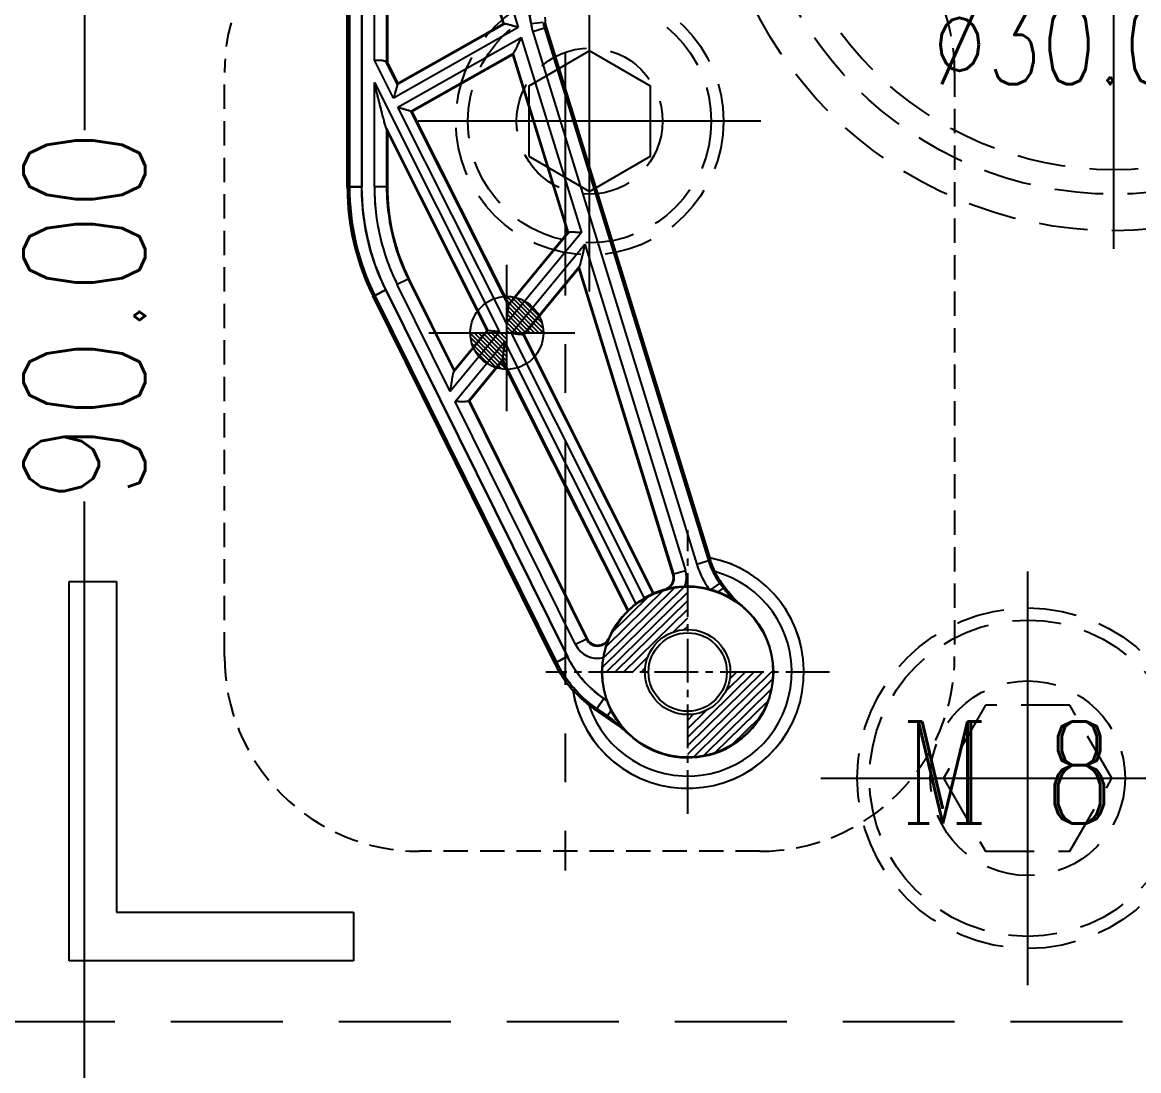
# Model space of a CAD drawing. Header units: millimetres. Extents: x 27275 to 28529, y -21406 to -20519.
# Drawn here: x 27907.96 to 27953.83, y -20907.3 to -20864.22 of the extents above; entities that cross this region are included whole.
import ezdxf

# ---------------------------------------------------------------- set-up
doc = ezdxf.new("R2010")
doc.units = ezdxf.units.MM
doc.header["$LTSCALE"] = 8
for name, pattern in [('CENTER', [2, 1.25, -0.25, 0.25, -0.25]), ('CENTER2', [1.125, 0.75, -0.125, 0.125, -0.125]), ('HIDDEN', [0.375, 0.25, -0.125]), ('HIDDEN2', [0.1875, 0.125, -0.0625])]:
    doc.linetypes.add(name, pattern=pattern)
doc.layers.get('DEFPOINTS').update_dxf_attribs({"color": 6})
for name, color, linetype in [('Cav-cor', 30, 'Continuous'), ('CL', 1, 'Continuous'), ('PIN', 5, 'Continuous'), ('PRODUCT', 1, 'Continuous'), ('SCREW', 52, 'HIDDEN'), ('SP', 3, 'Continuous'), ('WT', 4, 'Continuous')]:
    doc.layers.add(name, color=color, linetype=linetype)
doc.layers.add('dim', color=3, linetype='Continuous', lineweight=15)
doc.styles.add('ROMANC', font='RomanC.ttf', dxfattribs={"width": 0.8, "height": 7})
doc.styles.get("Standard").update_dxf_attribs({"font": 'txt.shx', "width": 0.8, "bigfont": 'chineset.shx'})
doc.dimstyles.new('ISO-25', dxfattribs={"dimtxt": 5, "dimasz": 4, "dimexe": 0.3, "dimexo": 0.3, "dimtad": 0, "dimzin": 1, "dimdsep": 46, "dimtxsty": 'Standard', "dimcen": 0, "dimclrd": 3, "dimclre": 3, "dimclrt": 3, "dimazin": 0, "dimtfac": 1, "dimtofl": 0, "dimtmove": 0, "dimatfit": 0, "dimfxl": 0, "dimarcsym": 0})

# ---------------------------------------------------------------- blocks, each defined once
blk = doc.blocks.new('*D26267')
at = {"layer": 'DEFPOINTS', "color": 0}
for p in [(27815.266, -20887.286), (27975.266, -20887.286), (27975.266, -20984.32)]:
    blk.add_point(p, dxfattribs=at)
at = {"layer": 'dim', "color": 3, "lineweight": -2}
for p, q in [((27815.266, -20887.586), (27815.266, -20984.62)), ((27975.266, -20887.586), (27975.266, -20984.62)), ((27819.266, -20984.32), (27886.307, -20984.32)), ((27971.266, -20984.32), (27904.224, -20984.32))]:
    blk.add_line(p, q, dxfattribs=at)
at = {"layer": 'dim', "color": 3}
for points in [[(27819.266, -20983.653), (27819.266, -20984.987), (27815.266, -20984.32)], [(27971.266, -20984.987), (27971.266, -20983.653), (27975.266, -20984.32)]]:
    blk.add_solid(points, dxfattribs=at)
at = {"layer": 'dim', "color": 3, "insert": (27895.266, -20984.32), "char_height": 5, "attachment_point": 5}
blk.add_mtext('160.00', dxfattribs=at)
blk = doc.blocks.new('*D26672')
at = {"layer": 'DEFPOINTS', "color": 0}
for p in [(27895.266, -20623.786), (27895.266, -20928.786), (28096.266, -20928.786)]:
    blk.add_point(p, dxfattribs=at)
at = {"layer": 'dim', "color": 3, "lineweight": -2}
for p, q in [((27895.566, -20623.786), (28096.566, -20623.786)), ((28096.266, -20627.786), (28096.266, -20766.661)), ((28096.266, -20924.786), (28096.266, -20785.911)), ((27895.566, -20928.786), (28096.566, -20928.786))]:
    blk.add_line(p, q, dxfattribs=at)
at = {"layer": 'dim', "color": 3}
for points in [[(28096.932, -20627.786), (28095.599, -20627.786), (28096.266, -20623.786)], [(28095.599, -20924.786), (28096.932, -20924.786), (28096.266, -20928.786)]]:
    blk.add_solid(points, dxfattribs=at)
at = {"layer": 'dim', "color": 3, "insert": (28096.266, -20776.286), "char_height": 5, "attachment_point": 5, "rotation": 90}
blk.add_mtext('305.00', dxfattribs=at)
blk = doc.blocks.new('cb_8')
at = {"linetype": 'HIDDEN'}
blk.add_circle((0, 0), 7, dxfattribs=at)
at = {"layer": 'SCREW', "linetype": 'CENTER2', "ltscale": 5}
for p, q in [((0, -8.5), (0, 8.5)), ((-8.5, 0), (8.5, 0))]:
    blk.add_line(p, q, dxfattribs=at)
at = {"layer": 'SCREW'}
blk.add_lwpolyline([(-1.732, 3), (-3.464, 0), (-1.732, -3), (1.732, -3), (3.464, 0), (1.732, 3)], close=True, dxfattribs=at)
for radius in [6.5, 4]:
    blk.add_circle((0, 0), radius, dxfattribs=at)
at = {"layer": 'dim', "style": 'ROMANC', "width": 0.8}
blk.add_text('M 8', height=4.1865, dxfattribs=at).set_placement((-5.202, -1.858))
blk = doc.blocks.new('20100512.182342')
at = {"linetype": 'HIDDEN'}
blk.add_circle((0, 0), 5.5, dxfattribs=at)
at = {"layer": 'SCREW', "linetype": 'CENTER', "ltscale": 5}
for p, q in [((0, -7.042), (0, 7.042)), ((-7, 0), (7, 0))]:
    blk.add_line(p, q, dxfattribs=at)
at = {"layer": 'SCREW', "linetype": 'Continuous'}
blk.add_lwpolyline([(-1.443, 2.5), (-2.887, 0), (-1.443, -2.5), (1.443, -2.5), (2.887, 0), (1.443, 2.5)], close=True, dxfattribs=at)
at = {"layer": 'SCREW'}
for radius in [5, 3]:
    blk.add_circle((0, 0), radius, dxfattribs=at)
blk = doc.blocks.new('20160825.183103')
at = {"layer": 'SP', "linetype": 'HIDDEN'}
blk.add_circle((0, 0), 21.5, dxfattribs=at)
blk = doc.blocks.new('20160826.095208')
at = {"layer": 'SP', "linetype": 'CENTER'}
for p, q in [((0, -17.25), (0, 17.25)), ((-17.25, 0), (17.25, 0))]:
    blk.add_line(p, q, dxfattribs=at)
at = {"layer": 'SP', "linetype": 'HIDDEN'}
for radius in [16.5, 15, 14]:
    blk.add_circle((0, 0), radius, dxfattribs=at)
at = {"layer": 'SP'}
for s, p in [('S', (-5.456, 1.995)), ('P', (3.888, -6.392))]:
    blk.add_text(s, height=4.111, dxfattribs=at).set_placement(p)
at = {"layer": 'SP', "color": 6, "insert": (-1.275, -8.844), "char_height": 3.2812, "attachment_point": 5}
blk.add_mtext('Ø30.00', dxfattribs=at)
blk = doc.blocks.new('*D27178')
at = {"layer": 'DEFPOINTS', "color": 0}
for p in [(27901.266, -20831.288), (27910.511, -20831.288), (27902.766, -20921.286)]:
    blk.add_point(p, dxfattribs=at)
at = {"layer": 'dim', "color": 3, "lineweight": -2}
for p, q in [((27901.566, -20831.288), (27910.811, -20831.288)), ((27910.511, -20835.288), (27910.511, -20868.662)), ((27910.511, -20917.286), (27910.511, -20883.912)), ((27903.066, -20921.286), (27910.811, -20921.286))]:
    blk.add_line(p, q, dxfattribs=at)
at = {"layer": 'dim', "color": 3}
for points in [[(27911.177, -20835.288), (27909.844, -20835.288), (27910.511, -20831.288)], [(27909.844, -20917.286), (27911.177, -20917.286), (27910.511, -20921.286)]]:
    blk.add_solid(points, dxfattribs=at)
at = {"layer": 'dim', "color": 3, "insert": (27910.511, -20876.287), "char_height": 5, "attachment_point": 5, "rotation": 90}
blk.add_mtext('90.00', dxfattribs=at)

msp = doc.modelspace()

# ---------------------------------------------------------------- hatches: boundary and pattern name
at = {"layer": 'PIN', "linetype": 'Continuous'}
h = msp.add_hatch(dxfattribs=at)
h.set_pattern_fill('ANSI31', color=3, angle=90, style=0)
h.set_pattern_definition([(135, (57246.19186, -41781.19526), (-0.08838834765, -0.08838834765), [])])
h.paths.add_polyline_path([(27927.866, -20876.986), (27926.366, -20876.986, 0.414214), (27927.866, -20878.486)])
h.paths.add_polyline_path([(27927.866, -20875.486), (27927.866, -20876.986), (27929.366, -20876.986, 0.414214)])
h = msp.add_hatch(dxfattribs=at)
h.set_pattern_fill('ANSI31', color=61, scale=2, angle=269.5, style=0)
h.set_pattern_definition([(224.5, (27681.28445, -20591.86223), (-0.17522732, 0.17831261), [])])
h.paths.add_polyline_path([(27935.296, -20892.672), (27935.296, -20894.422, 0.414214), (27938.796, -20890.922), (27937.046, -20890.922, -0.414214)])
h.paths.add_polyline_path([(27931.796, -20890.922), (27933.546, -20890.922, -0.414214), (27935.296, -20889.172), (27935.296, -20887.422, 0.414214)])

# ---------------------------------------------------------------- linework, layer by layer
at = {"linetype": 'HIDDEN2'}
msp.add_lwpolyline([(27924.266, -20858.286), (27938.266, -20858.286, -0.414214), (27946.266, -20866.286), (27946.266, -20890.286, -0.414214), (27938.266, -20898.286), (27924.266, -20898.286, -0.414214), (27916.266, -20890.286), (27916.266, -20866.286, -0.414214)], format="xyb", close=True, dxfattribs=at)
at = {"layer": 'Cav-cor', "color": 241}
for p, q in [((27921.313, -20871.003), (27921.313, -20840.021)), ((27921.399, -20840.063), (27921.399, -20870.983)), ((27921.902, -20840.063), (27921.902, -20870.983)), ((27922.422, -20865.777), (27922.422, -20859.886)), ((27922.925, -20859.911), (27922.925, -20865.878)), ((27922.956, -20859.922), (27922.956, -20865.87)), ((27927.726, -20864.285), (27927.542, -20863.687)), ((27927.763, -20864.3), (27927.571, -20863.676)), ((27928.052, -20863.528), (27928.333, -20864.442)), ((27929.358, -20864.225), (27928.86, -20864.293)), ((27928.333, -20864.442), (27923.205, -20867.336)), ((27927.774, -20864.296), (27923.375, -20866.778)), ((27927.726, -20864.285), (27923.389, -20866.733)), ((27927.726, -20864.285), (27927.763, -20864.3)), ((27929.411, -20864.464), (27928.93, -20864.612)), ((27928.93, -20864.612), (27935.673, -20886.502)), ((27929.411, -20864.464), (27929.497, -20864.451)), ((27929.411, -20864.464), (27936.153, -20886.354)), ((27929.497, -20864.451), (27936.206, -20886.231)), ((27923.392, -20867.708), (27928.459, -20864.849)), ((27928.459, -20864.849), (27930.927, -20872.862)), ((27923.924, -20867.87), (27928.142, -20865.49)), ((27923.967, -20867.883), (27928.114, -20865.543)), ((27928.114, -20865.543), (27928.132, -20865.498)), ((27930.367, -20872.858), (27928.114, -20865.543)), ((27930.401, -20872.864), (27928.132, -20865.498)), ((27923.205, -20867.336), (27922.422, -20865.777)), ((27923.375, -20866.778), (27922.914, -20865.858)), ((27922.956, -20865.87), (27922.925, -20865.878)), ((27922.956, -20865.87), (27923.389, -20866.733)), ((27922.422, -20866.704), (27927.564, -20876.945)), ((27922.422, -20870.979), (27922.422, -20866.704)), ((27923.389, -20866.733), (27923.375, -20866.778)), ((27927.853, -20876.593), (27923.392, -20867.708)), ((27923.967, -20867.883), (27923.924, -20867.87)), ((27927.935, -20875.861), (27923.924, -20867.87)), ((27923.967, -20867.883), (27927.942, -20875.801)), ((27922.914, -20868.58), (27927.086, -20876.891)), ((27922.956, -20868.737), (27922.925, -20868.607)), ((27922.925, -20868.607), (27922.925, -20870.979)), ((27922.956, -20868.737), (27927.048, -20876.887)), ((27922.956, -20868.737), (27922.956, -20870.971)), ((27921.313, -20871.003), (27921.399, -20870.983)), ((27921.902, -20870.983), (27921.399, -20870.983)), ((27922.925, -20870.979), (27922.422, -20870.979)), ((27922.925, -20870.979), (27922.956, -20870.971)), ((27930.927, -20872.862), (27927.853, -20876.593)), ((27930.411, -20872.856), (27927.935, -20875.861)), ((27930.367, -20872.858), (27927.942, -20875.801)), ((27930.367, -20872.858), (27930.401, -20872.864)), ((27928.057, -20877), (27931.074, -20873.339)), ((27931.074, -20873.339), (27935.202, -20886.743)), ((27928.534, -20877.054), (27930.841, -20874.253)), ((27928.573, -20877.058), (27930.82, -20874.33)), ((27930.82, -20874.33), (27930.833, -20874.266)), ((27934.692, -20886.899), (27930.82, -20874.33)), ((27934.722, -20886.891), (27930.833, -20874.266)), ((27923.813, -20874.772), (27923.362, -20874.995)), ((27923.813, -20874.772), (27923.844, -20874.765)), ((27923.813, -20874.772), (27925.696, -20878.576)), ((27923.844, -20874.765), (27925.703, -20878.52)), ((27922.894, -20875.222), (27922.443, -20875.446)), ((27922.894, -20875.222), (27930.353, -20890.289)), ((27925.542, -20879.399), (27923.362, -20874.995)), ((27922.357, -20875.466), (27922.443, -20875.446)), ((27929.835, -20890.57), (27922.357, -20875.466)), ((27922.443, -20875.446), (27929.902, -20890.512)), ((27927.853, -20876.593), (27927.935, -20875.861)), ((27927.935, -20875.861), (27927.942, -20875.801)), ((27927.564, -20876.945), (27925.542, -20879.399)), ((27927.086, -20876.891), (27925.689, -20878.588)), ((27925.703, -20878.52), (27927.048, -20876.887)), ((27927.086, -20876.891), (27927.048, -20876.887)), ((27927.564, -20876.945), (27927.086, -20876.891)), ((27933.52, -20887.881), (27928.057, -20877)), ((27928.057, -20877), (27928.534, -20877.054)), ((27928.534, -20877.054), (27928.573, -20877.058)), ((27933.879, -20887.699), (27928.534, -20877.054)), ((27933.909, -20887.686), (27928.573, -20877.058)), ((27925.745, -20879.808), (27927.768, -20877.352)), ((27927.768, -20877.352), (27927.686, -20878.084)), ((27927.768, -20877.352), (27933.171, -20888.114)), ((27926.283, -20879.787), (27927.686, -20878.084)), ((27926.328, -20879.783), (27927.679, -20878.144)), ((27927.686, -20878.084), (27927.679, -20878.144)), ((27932.832, -20888.407), (27927.679, -20878.144)), ((27927.686, -20878.084), (27932.856, -20888.383)), ((27925.703, -20878.52), (27925.696, -20878.576)), ((27930.69, -20889.796), (27925.745, -20879.808)), ((27926.328, -20879.783), (27926.292, -20879.779)), ((27926.292, -20879.779), (27931.141, -20889.573)), ((27926.328, -20879.783), (27931.157, -20889.536)), ((27934.722, -20886.891), (27935.202, -20886.743)), ((27936.153, -20886.354), (27935.673, -20886.502)), ((27936.22, -20886.319), (27936.153, -20886.354)), ((27909.879, -20887.195), (27911.827, -20887.195)), ((27909.879, -20902.782), (27909.879, -20887.195)), ((27911.827, -20887.195), (27911.827, -20900.792)), ((27936.615, -20887.265), (27936.254, -20887.534)), ((27936.765, -20887.467), (27936.545, -20887.63)), ((27936.615, -20887.265), (27936.679, -20887.233)), ((27936.615, -20887.265), (27936.765, -20887.467)), ((27936.679, -20887.233), (27936.971, -20887.625)), ((27931.141, -20889.573), (27930.69, -20889.796)), ((27930.353, -20890.289), (27929.902, -20890.512)), ((27929.835, -20890.57), (27929.902, -20890.512)), ((27931.852, -20892.015), (27931.567, -20892.43)), ((27931.852, -20892.015), (27931.978, -20892.101)), ((27931.513, -20892.477), (27931.567, -20892.43)), ((27932.281, -20893.004), (27931.513, -20892.477)), ((27931.567, -20892.43), (27931.998, -20892.724)), ((27932.149, -20892.503), (27931.998, -20892.724)), ((27911.827, -20900.792), (27921.569, -20900.792)), ((27921.569, -20900.792), (27921.569, -20902.782)), ((27921.569, -20902.782), (27909.879, -20902.782))]:
    msp.add_line(p, q, dxfattribs=at)
msp.add_circle((27935.296, -20890.922), 1.61, dxfattribs=at)
for centre, radius, start, end in [((27925.853, -20864.707), 3.035, 7.8406, 24.9502), ((27930.855, -20864.02), 1.511, 187.7974, 197.1142), ((27930.855, -20864.02), 2.014, 187.7965, 197.1142), ((27931.457, -20870.983), 10.058, 179.9992, 206.3408), ((27931.456, -20870.983), 9.555, 179.9986, 206.3414), ((27931.474, -20870.979), 9.052, 179.9986, 206.3414), ((27931.474, -20870.979), 8.549, 179.9988, 206.3412), ((27935.296, -20890.922), 4.779, 189.0323, 79.0206), ((27934.24, -20887.039), 1.006, 338.7764, 17.1119), ((27939.037, -20885.465), 3.521, 197.1207, 215.5472), ((27939.037, -20885.465), 3.018, 197.1204, 216.6196), ((27938.473, -20885.681), 2.341, 195.8263, 198.8862), ((27938.87, -20885.546), 2.761, 198.865, 206.8618), ((27935.296, -20890.922), 4.276, 198.4829, 74.9282), ((27934.211, -20887.047), 0.503, 285.6344, 17.112), ((27934.241, -20887.039), 0.503, 285.1868, 17.103), ((27935.776, -20890.774), 4.024, 105.1939, 105.6338), ((27939.105, -20885.43), 3.023, 206.8098, 216.6111), ((27935.296, -20890.922), 3.521, 105.636, 133.8531), ((27935.296, -20890.922), 3.521, 53.4494, 105.1983), ((27932.888, -20892.704), 6.516, 51.2058, 53.4893), ((27939.21, -20885.646), 3.048, 216.676, 233.4047), ((27939.413, -20885.808), 3.044, 216.6492, 231.145), ((27935.296, -20890.922), 3.521, 134.4094, 156.422), ((27935.296, -20890.922), 3.521, 226.8448, 51.1742), ((27931.592, -20889.349), 1.007, 206.3593, 283.3904), ((27934.846, -20891.145), 4.025, 156.4277, 157.0048), ((27931.591, -20889.35), 0.503, 206.3405, 337.041), ((27931.607, -20889.312), 0.503, 206.3466, 336.4352), ((27935.296, -20890.922), 3.521, 156.9963, 224.1641), ((27934.409, -20888.281), 4.526, 206.3376, 235.5924), ((27934.429, -20888.267), 5.052, 206.3746, 221.4797), ((27934.406, -20888.283), 5.025, 221.5155, 225.8434), ((27934.419, -20888.269), 5.043, 225.8527, 235.5759), ((27934.353, -20888.33), 5.027, 231.7442, 235.5902), ((27929.121, -20896.921), 5.088, 44.1775, 55.5667), ((27938.206, -20886.71), 8.644, 224.0899, 226.73), ((27929.397, -20897.215), 5.104, 46.8563, 55.5888)]:
    msp.add_arc(centre, radius, start, end, dxfattribs=at)
for centre, major_axis, ratio, start_param, end_param in [((27930.939, -20864.007), (1.492, 0.225), 0.999844, 2.992215, 3.29097), ((27928.211, -20864.047), (0.448, 0.253), 0.017053, -3.127863, -2.929687), ((27928.58, -20865.245), (0.448, 0.253), 0.017053, 2.92224, 3.120416), ((27922.422, -20864.876), (-0.503, 1.002), 0.00783, -3.341623, -3.143447), ((27922.422, -20867.605), (-0.503, 1.002), 0.00783, -3.10854, -2.910365), ((27931.374, -20871.002), (-9.797, -2.292), 0.999839, -0.229824, 0.229824), ((27931.508, -20870.971), (-8.327, -1.949), 0.999839, -0.229824, 0.229824), ((27930.784, -20872.399), (0.383, 0.465), 0.014571, -3.13375, -2.935574), ((27931.216, -20873.801), (0.383, 0.465), 0.014571, -3.366832, -3.168656), ((27925.346, -20879.002), (0.351, 0.426), 0.015923, -0.22278, -0.024605), ((27925.941, -20880.205), (0.351, 0.426), 0.015923, 0.010302, 0.208478), ((27934.343, -20888.338), (-3.799, -3.298), 0.999837, -0.255215, 0.009569)]:
    msp.add_ellipse(centre, major_axis=major_axis, ratio=ratio, start_param=start_param, end_param=end_param, dxfattribs=at)
for points, knots in [([(27928.333, -20864.442), (27928.274, -20864.423), (27928.186, -20864.395), (27928.07, -20864.359), (27927.991, -20864.335), (27927.918, -20864.315), (27927.857, -20864.3), (27927.81, -20864.293), (27927.783, -20864.292), (27927.774, -20864.296)], [0, 0, 0, 0, 0.323172, 0.477743, 0.622917, 0.754136, 0.865352, 0.949276, 1, 1, 1, 1]), ([(27928.142, -20865.49), (27928.146, -20865.487), (27928.156, -20865.477), (27928.176, -20865.447), (27928.205, -20865.394), (27928.242, -20865.32), (27928.283, -20865.235), (27928.325, -20865.143), (27928.384, -20865.014), (27928.429, -20864.916), (27928.459, -20864.849)], [0, 0, 0, 0, 0.022871, 0.057134, 0.152421, 0.271794, 0.405631, 0.548287, 0.696299, 1, 1, 1, 1]), ([(27922.422, -20865.777), (27922.479, -20865.776), (27922.585, -20865.776), (27922.712, -20865.781), (27922.799, -20865.794), (27922.861, -20865.81), (27922.901, -20865.836), (27922.914, -20865.858)], [0, 0, 0, 0, 0.331209, 0.6239, 0.745563, 0.847684, 1, 1, 1, 1]), ([(27922.914, -20868.58), (27922.908, -20868.568), (27922.899, -20868.54), (27922.879, -20868.477), (27922.853, -20868.388), (27922.823, -20868.276), (27922.781, -20868.12), (27922.73, -20867.921), (27922.668, -20867.68), (27922.607, -20867.438), (27922.525, -20867.112), (27922.463, -20866.868), (27922.422, -20866.704)], [0, 0, 0, 0, 0.019921, 0.045352, 0.102431, 0.16304, 0.225267, 0.35211, 0.480591, 0.60992, 0.739729, 1, 1, 1, 1]), ([(27923.375, -20866.778), (27923.375, -20866.78), (27923.373, -20866.786), (27923.369, -20866.798), (27923.363, -20866.817), (27923.352, -20866.854), (27923.335, -20866.909), (27923.312, -20866.983), (27923.287, -20867.066), (27923.251, -20867.184), (27923.223, -20867.274), (27923.205, -20867.336)], [0, 0, 0, 0, 0.009795, 0.03267, 0.067577, 0.113074, 0.22795, 0.364143, 0.5138, 0.671919, 1, 1, 1, 1]), ([(27923.392, -20867.708), (27923.451, -20867.727), (27923.539, -20867.753), (27923.653, -20867.788), (27923.732, -20867.812), (27923.802, -20867.833), (27923.854, -20867.849), (27923.888, -20867.859), (27923.905, -20867.865), (27923.916, -20867.868), (27923.922, -20867.869), (27923.924, -20867.87)], [0, 0, 0, 0, 0.333644, 0.49362, 0.643997, 0.779391, 0.891741, 0.935662, 0.969128, 0.990885, 1, 1, 1, 1]), ([(27930.411, -20872.856), (27930.417, -20872.849), (27930.439, -20872.841), (27930.479, -20872.835), (27930.534, -20872.834), (27930.627, -20872.837), (27930.759, -20872.847), (27930.869, -20872.857), (27930.927, -20872.862)], [0, 0, 0, 0, 0.051505, 0.130264, 0.235722, 0.363396, 0.665708, 1, 1, 1, 1]), ([(27931.074, -20873.339), (27931.054, -20873.426), (27931.024, -20873.557), (27930.984, -20873.729), (27930.954, -20873.856), (27930.924, -20873.977), (27930.9, -20874.073), (27930.88, -20874.144), (27930.867, -20874.19), (27930.855, -20874.226), (27930.846, -20874.246), (27930.841, -20874.253)], [0, 0, 0, 0, 0.284801, 0.425366, 0.563304, 0.69671, 0.821876, 0.879123, 0.930283, 0.972287, 1, 1, 1, 1]), ([(27925.542, -20879.399), (27925.554, -20879.319), (27925.572, -20879.2), (27925.597, -20879.043), (27925.615, -20878.93), (27925.633, -20878.822), (27925.649, -20878.737), (27925.661, -20878.677), (27925.67, -20878.639), (27925.679, -20878.61), (27925.685, -20878.593), (27925.689, -20878.588)], [0, 0, 0, 0, 0.29311, 0.437043, 0.577279, 0.711236, 0.834239, 0.889023, 0.936757, 0.974915, 1, 1, 1, 1]), ([(27926.283, -20879.787), (27926.277, -20879.794), (27926.253, -20879.802), (27926.211, -20879.809), (27926.153, -20879.813), (27926.056, -20879.815), (27925.918, -20879.813), (27925.804, -20879.809), (27925.745, -20879.808)], [0, 0, 0, 0, 0.050428, 0.130913, 0.238707, 0.368055, 0.669908, 1, 1, 1, 1]), ([(27936.198, -20886.229), (27936.197, -20886.229), (27936.198, -20886.233), (27936.198, -20886.236), (27936.2, -20886.244), (27936.204, -20886.259), (27936.211, -20886.285), (27936.217, -20886.307), (27936.22, -20886.319)], [0, 0, 0, 0, 0.014977, 0.062281, 0.14233, 0.254675, 0.572012, 1, 1, 1, 1]), ([(27931.241, -20892.277), (27931.204, -20892.248), (27931.13, -20892.189), (27931.024, -20892.098), (27930.922, -20892.006), (27930.826, -20891.914), (27930.75, -20891.84), (27930.694, -20891.783), (27930.657, -20891.744), (27930.626, -20891.711), (27930.602, -20891.686), (27930.589, -20891.672), (27930.58, -20891.664), (27930.578, -20891.661), (27930.574, -20891.658), (27930.574, -20891.659)], [0, 0, 0, 0, 0.155503, 0.309871, 0.461582, 0.608613, 0.747455, 0.811908, 0.871225, 0.923338, 0.964938, 0.980416, 0.991668, 0.998297, 1, 1, 1, 1])]:
    msp.add_open_spline(points, degree=3, knots=knots, dxfattribs=at)
at = {"layer": 'CL', "color": 6, "linetype": 'CENTER'}
msp.add_line((27930.266, -20785.447), (27930.266, -20899.071), dxfattribs=at)
at = {"layer": 'PIN', "color": 3, "linetype": 'CENTER2'}
for p, q in [((27927.866, -20880.196), (27927.866, -20873.776)), ((27924.656, -20876.986), (27931.076, -20876.986))]:
    msp.add_line(p, q, dxfattribs=at)
at = {"layer": 'PIN', "color": 61, "linetype": 'CENTER2', "ltscale": 0.3}
for p, q in [((27935.296, -20896.753), (27935.296, -20885.091)), ((27941.127, -20890.922), (27929.464, -20890.922))]:
    msp.add_line(p, q, dxfattribs=at)
at = {"layer": 'PIN', "color": 3, "linetype": 'Continuous'}
msp.add_circle((27927.866, -20876.986), 1.5, dxfattribs=at)
at = {"layer": 'PIN', "color": 61, "linetype": 'Continuous'}
for radius in [3.5, 1.75]:
    msp.add_circle((27935.296, -20890.922), radius, dxfattribs=at)
at = {"layer": 'PRODUCT'}
for p, q in [((27921.311, -20871.003), (27921.311, -20840.02)), ((27921.399, -20870.983), (27921.399, -20840.063)), ((27921.902, -20870.983), (27921.902, -20840.063)), ((27922.422, -20865.777), (27922.422, -20859.886)), ((27922.925, -20859.911), (27922.925, -20865.878)), ((27922.956, -20859.922), (27922.956, -20865.87)), ((27927.726, -20864.285), (27927.542, -20863.687)), ((27927.763, -20864.3), (27927.571, -20863.676)), ((27928.052, -20863.528), (27928.333, -20864.442)), ((27929.358, -20864.225), (27928.86, -20864.293)), ((27928.333, -20864.442), (27923.205, -20867.336)), ((27927.774, -20864.296), (27923.375, -20866.778)), ((27927.726, -20864.285), (27923.389, -20866.733)), ((27927.726, -20864.285), (27927.763, -20864.3)), ((27929.411, -20864.464), (27928.93, -20864.612)), ((27928.93, -20864.612), (27935.673, -20886.502)), ((27929.411, -20864.464), (27929.499, -20864.451)), ((27929.411, -20864.464), (27936.153, -20886.354)), ((27929.499, -20864.451), (27929.499, -20864.451)), ((27936.207, -20886.231), (27929.499, -20864.451)), ((27923.392, -20867.708), (27928.459, -20864.849)), ((27928.459, -20864.849), (27930.927, -20872.862)), ((27923.924, -20867.87), (27928.142, -20865.49)), ((27923.967, -20867.883), (27928.114, -20865.543)), ((27928.114, -20865.543), (27928.132, -20865.498)), ((27930.367, -20872.858), (27928.114, -20865.543)), ((27930.401, -20872.864), (27928.132, -20865.498)), ((27923.205, -20867.336), (27922.422, -20865.777)), ((27923.375, -20866.778), (27922.914, -20865.858)), ((27922.956, -20865.87), (27922.925, -20865.878)), ((27922.956, -20865.87), (27923.389, -20866.733)), ((27922.422, -20866.704), (27927.564, -20876.945)), ((27922.422, -20870.979), (27922.422, -20866.704)), ((27923.389, -20866.733), (27923.375, -20866.778)), ((27927.853, -20876.593), (27923.392, -20867.708)), ((27923.967, -20867.883), (27923.924, -20867.87)), ((27927.935, -20875.861), (27923.924, -20867.87)), ((27923.967, -20867.883), (27927.942, -20875.801)), ((27922.914, -20868.58), (27927.086, -20876.891)), ((27922.956, -20868.737), (27922.925, -20868.607)), ((27922.925, -20868.607), (27922.925, -20870.979)), ((27922.956, -20868.737), (27927.048, -20876.887)), ((27922.956, -20868.737), (27922.956, -20870.971)), ((27921.311, -20871.003), (27921.399, -20870.983)), ((27921.311, -20871.003), (27921.311, -20871.003)), ((27921.399, -20870.983), (27921.902, -20870.983)), ((27922.925, -20870.979), (27922.422, -20870.979)), ((27922.925, -20870.979), (27922.956, -20870.971)), ((27930.927, -20872.862), (27927.853, -20876.593)), ((27930.411, -20872.856), (27927.935, -20875.861)), ((27930.367, -20872.858), (27927.942, -20875.801)), ((27930.367, -20872.858), (27930.401, -20872.864)), ((27928.057, -20877), (27931.074, -20873.339)), ((27931.074, -20873.339), (27935.202, -20886.743)), ((27928.534, -20877.054), (27930.841, -20874.253)), ((27928.573, -20877.058), (27930.82, -20874.33)), ((27930.82, -20874.33), (27930.833, -20874.266)), ((27934.692, -20886.899), (27930.82, -20874.33)), ((27934.722, -20886.891), (27930.833, -20874.266)), ((27923.813, -20874.772), (27923.362, -20874.995)), ((27923.813, -20874.772), (27923.844, -20874.765)), ((27923.813, -20874.772), (27925.696, -20878.576)), ((27923.844, -20874.765), (27925.703, -20878.52)), ((27922.443, -20875.446), (27922.894, -20875.222)), ((27930.353, -20890.289), (27922.894, -20875.222)), ((27925.542, -20879.399), (27923.362, -20874.995)), ((27922.355, -20875.466), (27922.443, -20875.446)), ((27922.355, -20875.466), (27922.355, -20875.466)), ((27929.834, -20890.571), (27922.355, -20875.466)), ((27929.902, -20890.512), (27922.443, -20875.446)), ((27927.935, -20875.861), (27927.942, -20875.801)), ((27927.564, -20876.945), (27925.542, -20879.399)), ((27927.086, -20876.891), (27925.689, -20878.588)), ((27925.703, -20878.52), (27927.048, -20876.887)), ((27927.086, -20876.891), (27927.048, -20876.887)), ((27933.52, -20887.881), (27928.057, -20877)), ((27928.534, -20877.054), (27928.573, -20877.058)), ((27933.879, -20887.699), (27928.534, -20877.054)), ((27933.909, -20887.686), (27928.573, -20877.058)), ((27925.745, -20879.808), (27927.768, -20877.352)), ((27927.768, -20877.352), (27933.171, -20888.114)), ((27926.283, -20879.787), (27927.686, -20878.084)), ((27926.328, -20879.783), (27927.679, -20878.144)), ((27927.686, -20878.084), (27927.679, -20878.144)), ((27932.832, -20888.407), (27927.679, -20878.144)), ((27927.686, -20878.084), (27932.856, -20888.383)), ((27925.703, -20878.52), (27925.696, -20878.576)), ((27930.69, -20889.796), (27925.745, -20879.808)), ((27926.328, -20879.783), (27926.292, -20879.779)), ((27926.292, -20879.779), (27931.141, -20889.573)), ((27926.328, -20879.783), (27931.157, -20889.536)), ((27934.722, -20886.891), (27935.202, -20886.743)), ((27936.153, -20886.354), (27935.673, -20886.502)), ((27936.22, -20886.319), (27936.153, -20886.354)), ((27936.615, -20887.265), (27936.254, -20887.534)), ((27936.765, -20887.467), (27936.545, -20887.63)), ((27936.615, -20887.265), (27936.679, -20887.233)), ((27936.615, -20887.265), (27936.765, -20887.467)), ((27936.679, -20887.233), (27936.971, -20887.625)), ((27931.141, -20889.573), (27930.69, -20889.796)), ((27929.902, -20890.512), (27930.353, -20890.289)), ((27929.834, -20890.571), (27929.902, -20890.512)), ((27929.834, -20890.571), (27929.834, -20890.571)), ((27931.567, -20892.43), (27931.852, -20892.015)), ((27931.978, -20892.101), (27931.852, -20892.015)), ((27931.513, -20892.477), (27931.567, -20892.43)), ((27932.281, -20893.004), (27931.513, -20892.477)), ((27931.998, -20892.724), (27931.567, -20892.43)), ((27931.998, -20892.724), (27932.149, -20892.503))]:
    msp.add_line(p, q, dxfattribs=at)
for radius in [3.521, 1.61]:
    msp.add_circle((27935.296, -20890.922), radius, dxfattribs=at)
for radius, start, end in [(4.779, 188.8688, 79.1169), (4.276, 198.4829, 74.9282)]:
    msp.add_arc((27935.296, -20890.922), radius, start, end, dxfattribs=at)
for points, start_tangent, end_tangent in [([(27928.605, -20863.427), (27928.718, -20863.706), (27928.804, -20863.996), (27928.86, -20864.293)], (0.42259, -0.906321), (0.135582, -0.990766)), ([(27929.358, -20864.225), (27929.379, -20864.346), (27929.411, -20864.464)], (0.135557, -0.99077), (0.294424, -0.955675)), ([(27929.449, -20864.231), (27929.446, -20864.213)], (-0.148826, 0.988863), (-0.136887, 0.990587)), ([(27929.499, -20864.451), (27929.449, -20864.231)], (-0.294424, 0.955675), (-0.148826, 0.988863)), ([(27927.763, -20864.3), (27927.774, -20864.296)], (0.928983, -0.370122), (0.907007, 0.421116)), ([(27928.333, -20864.442), (27928.164, -20864.388), (27928.015, -20864.343), (27927.899, -20864.311), (27927.818, -20864.294), (27927.774, -20864.296)], (-0.95232, 0.305102), (-0.907007, -0.421116)), ([(27928.86, -20864.293), (27928.889, -20864.455), (27928.93, -20864.612)], (0.135559, -0.990769), (0.294442, -0.955669)), ([(27928.142, -20865.49), (27928.171, -20865.453), (27928.211, -20865.381), (27928.261, -20865.281), (27928.321, -20865.152), (27928.39, -20865.001), (27928.459, -20864.849)], (0.830873, 0.556463), (0.411397, 0.911456)), ([(27928.132, -20865.498), (27928.142, -20865.49)], (0.370122, 0.928983), (0.830873, 0.556463)), ([(27922.422, -20865.777), (27922.59, -20865.777), (27922.736, -20865.786), (27922.849, -20865.809), (27922.914, -20865.858)], (0.999999, 0.001654), (0.482743, -0.875762)), ([(27922.925, -20865.878), (27922.914, -20865.858)], (-0.973058, -0.230559), (-0.482743, 0.875762)), ([(27922.914, -20868.58), (27922.897, -20868.534), (27922.877, -20868.47), (27922.856, -20868.395), (27922.832, -20868.311), (27922.807, -20868.216), (27922.779, -20868.11), (27922.749, -20867.995), (27922.716, -20867.868), (27922.68, -20867.729), (27922.642, -20867.576), (27922.6, -20867.413), (27922.557, -20867.24), (27922.512, -20867.062), (27922.467, -20866.882), (27922.422, -20866.704)], (-0.418631, 0.908156), (-0.243387, 0.969929)), ([(27923.375, -20866.778), (27923.366, -20866.807), (27923.342, -20866.886), (27923.306, -20867.004), (27923.26, -20867.156), (27923.205, -20867.336)], (-0.036096, -0.999348), (-0.278489, -0.96044)), ([(27923.392, -20867.708), (27923.565, -20867.761), (27923.711, -20867.806), (27923.824, -20867.84), (27923.897, -20867.862), (27923.924, -20867.87)], (0.952383, -0.304906), (0.884018, -0.467452)), ([(27922.925, -20868.607), (27922.922, -20868.598), (27922.914, -20868.58)], (-0.230559, 0.973058), (-0.418631, 0.908156)), ([(27921.311, -20871.003), (27921.429, -20872.539), (27921.78, -20874.038), (27922.355, -20875.466)], (0.000035, -1), (0.443667, -0.896192)), ([(27922.443, -20875.446), (27921.868, -20874.017), (27921.517, -20872.518), (27921.399, -20870.983)], (-0.443667, 0.896192), (-0.000035, 1)), ([(27922.894, -20875.222), (27922.347, -20873.866), (27922.014, -20872.441), (27921.902, -20870.983)], (-0.443642, 0.896204), (-0.000064, 1)), ([(27922.422, -20870.979), (27922.528, -20872.359), (27922.845, -20873.711), (27923.362, -20874.995)], (0.000069, -1), (0.443633, -0.896209)), ([(27922.925, -20870.979), (27923.025, -20872.283), (27923.324, -20873.559), (27923.813, -20874.772)], (0.00003, -1), (0.443669, -0.896191)), ([(27922.956, -20870.971), (27923.056, -20872.276), (27923.355, -20873.551), (27923.844, -20874.765)], (0, -1), (0.443697, -0.896177)), ([(27930.401, -20872.864), (27930.411, -20872.856)], (0.981023, -0.193892), (0.687853, 0.72585)), ([(27930.411, -20872.856), (27930.466, -20872.837), (27930.578, -20872.835), (27930.74, -20872.845), (27930.927, -20872.862)], (0.687853, 0.72585), (0.995771, -0.091867)), ([(27931.074, -20873.339), (27931.028, -20873.538), (27930.988, -20873.708), (27930.953, -20873.859), (27930.92, -20873.995), (27930.889, -20874.112), (27930.863, -20874.202), (27930.841, -20874.253)], (-0.223228, -0.974766), (-0.585428, -0.810724)), ([(27930.833, -20874.266), (27930.841, -20874.253)], (0.193892, 0.981023), (0.585428, 0.810724)), ([(27927.853, -20876.593), (27927.867, -20876.47), (27927.881, -20876.344), (27927.895, -20876.22), (27927.908, -20876.102), (27927.92, -20875.994), (27927.93, -20875.905), (27927.935, -20875.861)], (0.111642, 0.993748), (0.111642, 0.993748)), ([(27927.564, -20876.945), (27927.397, -20876.926), (27927.246, -20876.909), (27927.133, -20876.896), (27927.086, -20876.891)], (-0.993748, 0.111642), (-0.993748, 0.111642)), ([(27928.057, -20877), (27928.224, -20877.019), (27928.375, -20877.036), (27928.488, -20877.049), (27928.534, -20877.054)], (0.993748, -0.111642), (0.993748, -0.111642)), ([(27927.768, -20877.352), (27927.754, -20877.475), (27927.74, -20877.601), (27927.726, -20877.725), (27927.713, -20877.843), (27927.7, -20877.951), (27927.69, -20878.04), (27927.686, -20878.084)], (-0.111642, -0.993748), (-0.111642, -0.993748)), ([(27925.542, -20879.399), (27925.573, -20879.195), (27925.601, -20879.02), (27925.626, -20878.866), (27925.649, -20878.737), (27925.67, -20878.64), (27925.689, -20878.588)], (0.150148, 0.988663), (0.580034, 0.814592)), ([(27925.696, -20878.576), (27925.689, -20878.588)], (-0.114417, -0.993433), (-0.580034, -0.814592)), ([(27926.283, -20879.787), (27926.228, -20879.806), (27926.109, -20879.813), (27925.94, -20879.813), (27925.745, -20879.808)], (-0.691864, -0.722028), (-0.999586, 0.028766)), ([(27926.292, -20879.779), (27926.283, -20879.787)], (-0.993433, 0.114417), (-0.691864, -0.722028)), ([(27936.198, -20886.229), (27936.202, -20886.252), (27936.22, -20886.319)], (-0.982014, 0.188806), (0.27194, -0.962314)), ([(27935.19, -20887.373), (27935.236, -20887.188), (27935.244, -20886.966), (27935.202, -20886.743)], (0.332251, 0.943191), (-0.294381, 0.955688)), ([(27935.673, -20886.502), (27935.803, -20886.855), (27935.97, -20887.194), (27936.173, -20887.512)], (0.294415, -0.955678), (0.581376, -0.813635)), ([(27936.153, -20886.354), (27936.272, -20886.674), (27936.427, -20886.98), (27936.615, -20887.265)], (0.294386, -0.955686), (0.596498, -0.802615)), ([(27936.22, -20886.319), (27936.258, -20886.439), (27936.319, -20886.601), (27936.407, -20886.794)], (0.27194, -0.962314), (0.450888, -0.89258)), ([(27934.373, -20887.524), (27934.52, -20887.457), (27934.638, -20887.348), (27934.714, -20887.208), (27934.744, -20887.051), (27934.722, -20886.891)], (0.965058, 0.262035), (-0.294385, 0.955687)), ([(27934.611, -20887.352), (27934.686, -20887.212), (27934.714, -20887.056)], (0.606656, 0.794964), (0.018145, 0.999835)), ([(27934.722, -20886.891), (27934.707, -20886.895), (27934.692, -20886.899)], (-0.965044, -0.262086), (-0.963004, -0.269488)), ([(27934.714, -20887.056), (27934.692, -20886.899)], (0.018145, 0.999835), (-0.294374, 0.95569)), ([(27936.679, -20887.233), (27936.534, -20887.019), (27936.407, -20886.794)], (-0.596505, 0.802609), (-0.450888, 0.89258)), ([(27934.347, -20887.531), (27934.493, -20887.463), (27934.611, -20887.352)], (0.962993, 0.269525), (0.606656, 0.794964)), ([(27935.179, -20887.403), (27935.19, -20887.373)], (0.362282, 0.932068), (0.332251, 0.943191)), ([(27936.765, -20887.467), (27936.953, -20887.696), (27937.163, -20887.905), (27937.392, -20888.093)], (0.596644, -0.802506), (0.803323, -0.595543)), ([(27936.971, -20887.625), (27936.865, -20887.542), (27936.765, -20887.467)], (-0.779352, 0.626586), (-0.803641, 0.595114)), ([(27937.219, -20887.919), (27936.971, -20887.625)], (-0.693381, 0.720571), (-0.596505, 0.802609)), ([(27937.503, -20888.179), (27937.219, -20887.919)], (-0.779055, 0.626955), (-0.693381, 0.720571)), ([(27930.69, -20889.796), (27930.87, -20890.051), (27931.097, -20890.226), (27931.338, -20890.323), (27931.582, -20890.356), (27931.825, -20890.328)], (0.443763, -0.896144), (0.972676, 0.232168)), ([(27931.157, -20889.536), (27931.149, -20889.554), (27931.141, -20889.573)], (-0.399951, -0.916537), (-0.390699, -0.920518)), ([(27931.141, -20889.573), (27931.234, -20889.704), (27931.353, -20889.792), (27931.478, -20889.84), (27931.604, -20889.853), (27931.73, -20889.833), (27931.854, -20889.779), (27931.968, -20889.683), (27932.055, -20889.546)], (0.443509, -0.89627), (0.390731, 0.920505)), ([(27931.157, -20889.536), (27931.252, -20889.668), (27931.383, -20889.763)], (0.443698, -0.896177), (0.895381, -0.445302)), ([(27931.383, -20889.763), (27931.539, -20889.811), (27931.701, -20889.807), (27931.853, -20889.752)], (0.895381, -0.445302), (0.873177, 0.487404)), ([(27931.853, -20889.752), (27931.98, -20889.651), (27932.069, -20889.514)], (0.873177, 0.487404), (0.399997, 0.916516)), ([(27931.852, -20892.015), (27931.257, -20891.528), (27930.751, -20890.946), (27930.353, -20890.289)], (-0.824945, 0.565214), (-0.44381, 0.896121)), ([(27929.834, -20890.571), (27930.169, -20891.148), (27930.567, -20891.664)], (0.44376, -0.896146), (0.660982, -0.750402)), ([(27931.567, -20892.43), (27930.906, -20891.888), (27930.346, -20891.243), (27929.902, -20890.512)], (-0.824976, 0.565168), (-0.44376, 0.896146)), ([(27930.567, -20891.664), (27930.577, -20891.675)], (0.660982, -0.750402), (0.663148, -0.748488)), ([(27931.241, -20892.277), (27931.079, -20892.145), (27930.939, -20892.02), (27930.819, -20891.907), (27930.718, -20891.807), (27930.64, -20891.726), (27930.591, -20891.674), (27930.574, -20891.659)], (-0.78524, 0.619191), (0.154172, -0.988044)), ([(27931.241, -20892.277), (27931.375, -20892.379), (27931.513, -20892.477)], (0.78524, -0.619191), (0.825015, -0.565111)), ([(27932.77, -20893.375), (27932.626, -20893.233), (27932.477, -20893.096), (27932.322, -20892.966), (27932.162, -20892.842), (27931.998, -20892.724)], (-0.696715, 0.717348), (-0.824931, 0.565234)), ([(27931.998, -20892.724), (27932.129, -20892.857), (27932.281, -20893.004)], (0.696056, -0.717988), (0.729018, -0.684494)), ([(27932.281, -20893.004), (27932.594, -20893.236)], (0.825015, -0.565111), (0.779608, -0.626268))]:
    msp.add_spline(points, degree=3, dxfattribs=dict(at, start_tangent=start_tangent, end_tangent=end_tangent))
at = {"layer": 'WT', "color": 125, "linetype": 'HIDDEN', "ltscale": 2.3}
msp.add_line((27831.266, -20905.286), (27959.266, -20905.286), dxfattribs=at)

# ---------------------------------------------------------------- block references
at = {"linetype": 'Continuous', "rotation": 90}
msp.add_blockref('20100512.182342', (27931.266, -20868.286), dxfattribs=at)
at = {"layer": 'SCREW'}
msp.add_blockref('cb_8', (27949.266, -20895.286), dxfattribs=at)
at = {"layer": 'SP'}
for name, p in [('20160825.183103', (27895.266, -20843.286)), ('20160826.095208', (27952.808, -20856.286))]:
    msp.add_blockref(name, p, dxfattribs=at)

# ---------------------------------------------------------------- dimensions: what is measured, and where the dimension line sits
at = {"layer": 'dim'}
for base, p1, p2, picture, middle in [((28096.266, -20928.786), (27895.266, -20623.786), (27895.266, -20928.786), '*D26672', (28096.266, -20776.286)), ((27910.511, -20831.288), (27902.766, -20921.286), (27901.266, -20831.288), '*D27178', (27910.511, -20876.287))]:
    dim = msp.add_linear_dim(base=base, p1=p1, p2=p2, angle=90, dimstyle='ISO-25', dxfattribs=at)
    dim.commit()
    dim.dimension.update_dxf_attribs({"geometry": picture, "text_midpoint": middle})
dim = msp.add_linear_dim(base=(27975.266, -20984.32), p1=(27815.266, -20887.286), p2=(27975.266, -20887.286), dimstyle='ISO-25', dxfattribs=at)
dim.commit()
dim.dimension.update_dxf_attribs({"geometry": '*D26267', "text_midpoint": (27895.266, -20984.32)})

doc.saveas('drawing.dxf')
